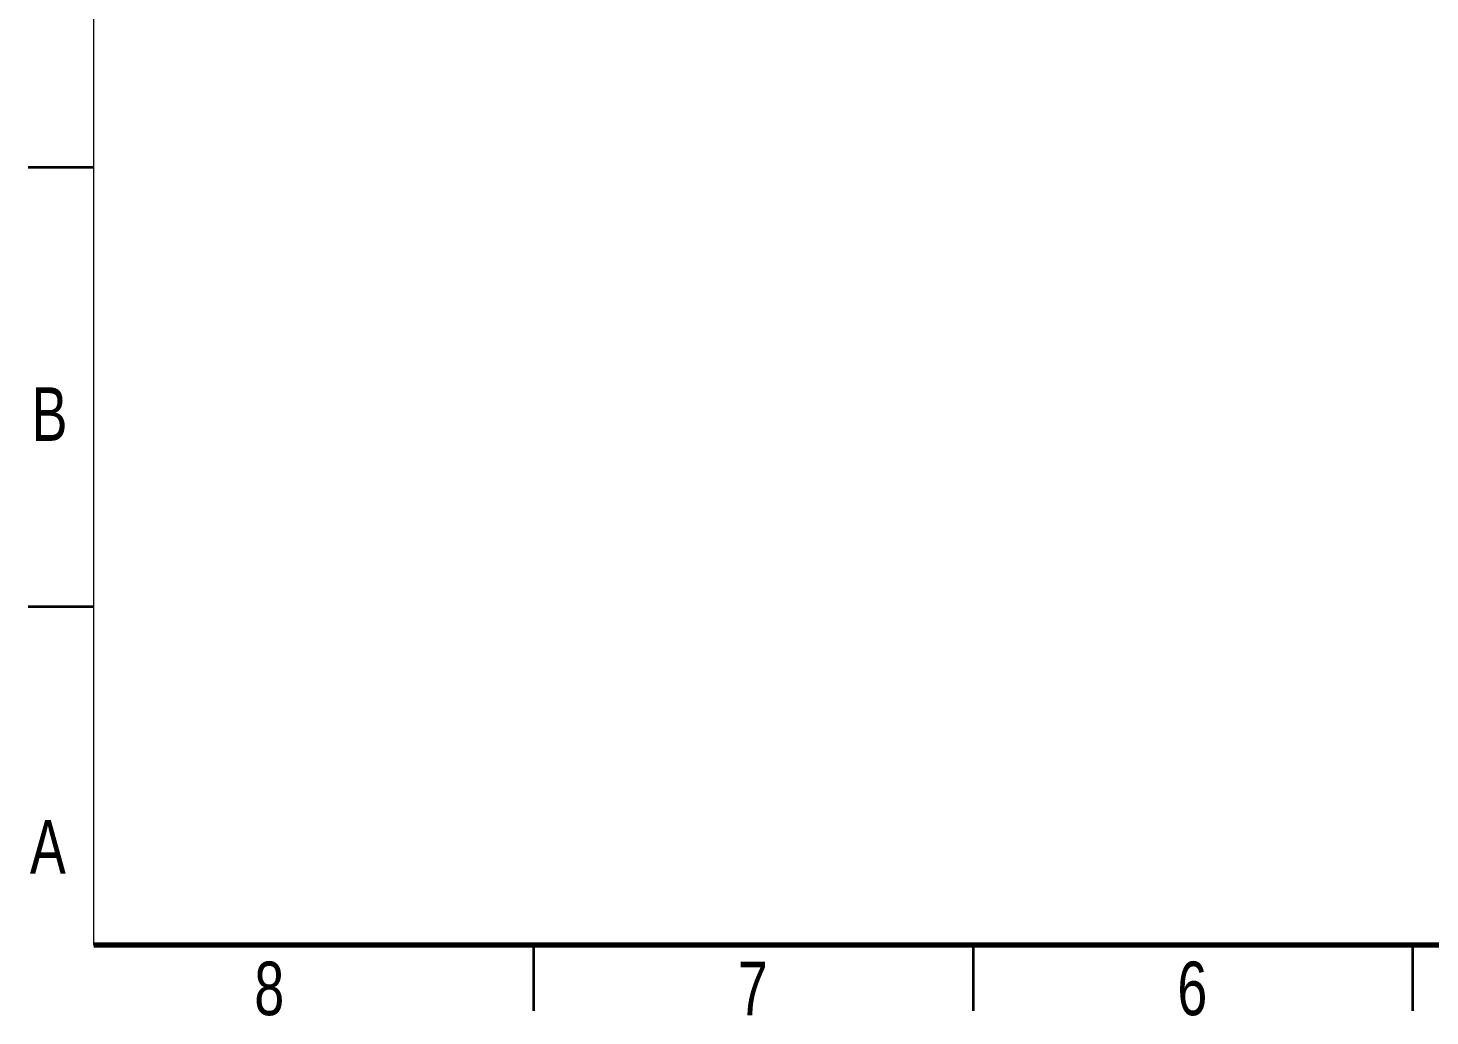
# Model space of a CAD drawing. Header units: millimetres. Extents: x 1601 to 1945, y 1403 to 1645.
# Drawn here: x 1601.2 to 1733.3, y 1402.6 to 1495.7 of the extents above; entities that cross this region are included whole.
import ezdxf

# ---------------------------------------------------------------- set-up
doc = ezdxf.new("R2010")
doc.units = ezdxf.units.MM
doc.styles.add('SLDTEXTSTYLE0', font='TXT', dxfattribs={"width": 0.75})

msp = doc.modelspace()

# ---------------------------------------------------------------- linework, layer by layer
at = {"color": 7, "linetype": 'Continuous', "lineweight": 18}
msp.add_line((1607.43, 1409.3), (1607.43, 1638.64), dxfattribs=at)
at = {"color": 7, "linetype": 'Continuous', "lineweight": 35}
for p, q in [((1607.43, 1482.57), (1601.22, 1482.57)), ((1607.43, 1441.17), (1601.22, 1441.17)), ((1648.83, 1409.3), (1648.83, 1403.09)), ((1690.23, 1409.3), (1690.23, 1403.09)), ((1731.62, 1409.3), (1731.62, 1403.09))]:
    msp.add_line(p, q, dxfattribs=at)
at = {"color": 7, "linetype": 'Continuous', "lineweight": 70}
msp.add_line((1938.6, 1409.3), (1607.43, 1409.3), dxfattribs=at)

# ---------------------------------------------------------------- texts
at = {"color": 7, "linetype": 'Continuous', "lineweight": 0, "char_height": 5.05, "attachment_point": 2, "style": 'SLDTEXTSTYLE0'}
for s, insert in [('B', (1603.25, 1461.85)), ('A', (1603.09, 1421.08)), ('8', (1623.94, 1407.74)), ('7', (1669.48, 1407.74)), ('6', (1710.87, 1407.74))]:
    msp.add_mtext(s, dxfattribs=dict(at, insert=insert))

doc.saveas('drawing.dxf')
